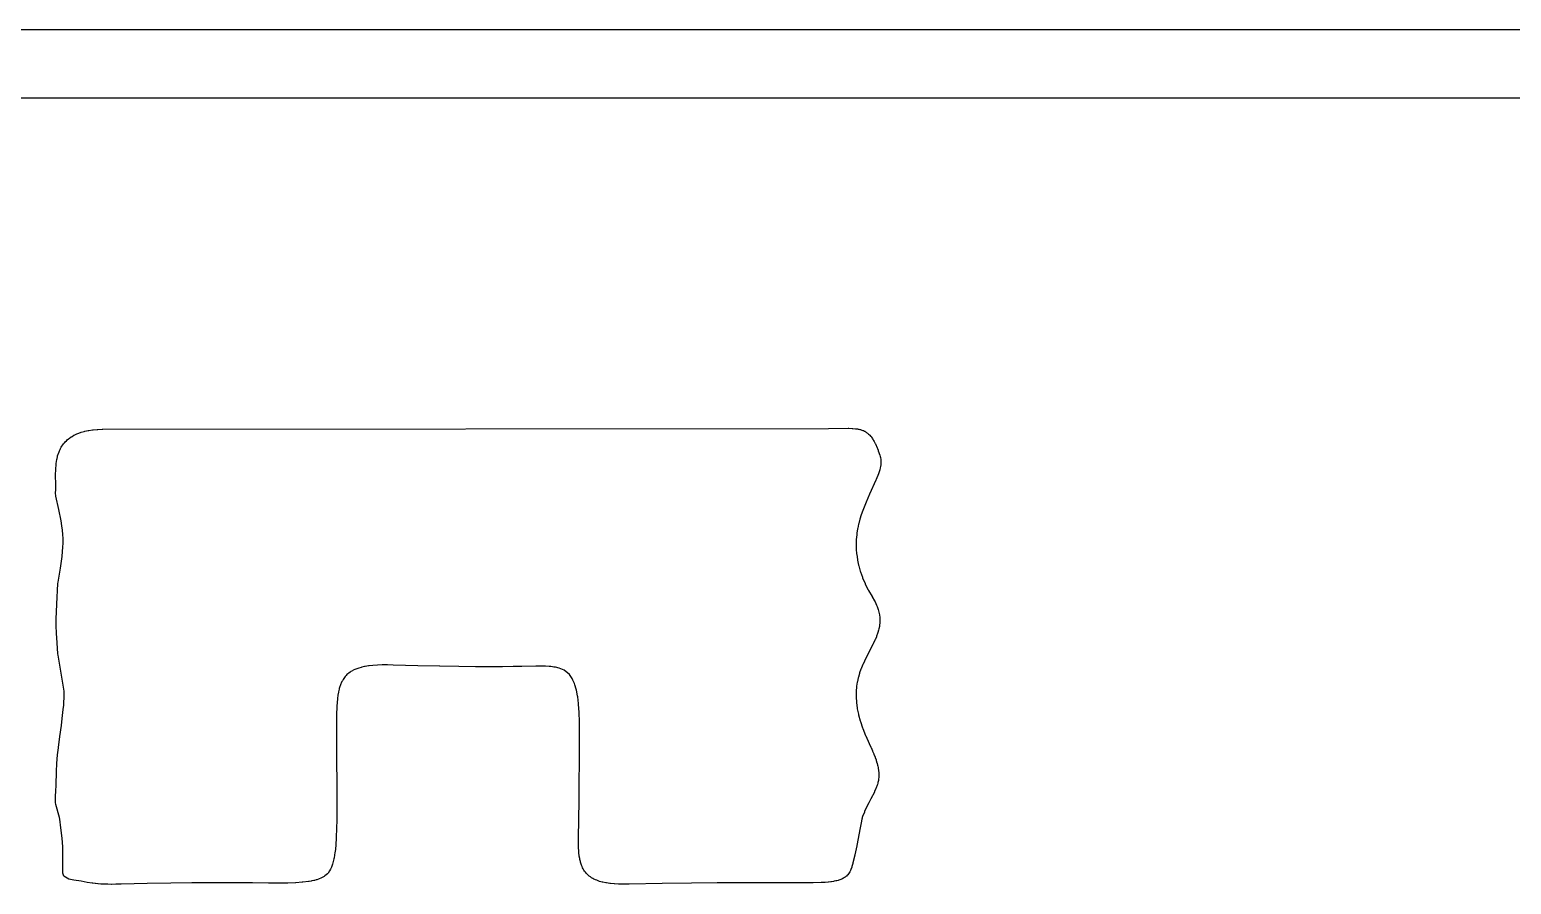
# Model space of a CAD drawing. Header units: millimetres. Extents: x 73.6 to 173.5, y -158 to -94.8.
# Drawn here: x 157.045 to 161.02, y -137.594 to -135.303 of the extents above; entities that cross this region are included whole.
import ezdxf

# ---------------------------------------------------------------- set-up
doc = ezdxf.new("R2010")
doc.units = ezdxf.units.MM
doc.layers.add('F.Mask', color=201, linetype='CONTINUOUS', true_color=0xd864ff)

msp = doc.modelspace()

# ---------------------------------------------------------------- linework, layer by layer
at = {"layer": 'F.Mask', "linetype": 'CONTINUOUS'}
for p, q in [((144.573228, -135.303016), (172.907744, -135.303016)), ((172.780772, -135.487022), (144.700378, -135.487022)), ((157.15877, -136.393376), (157.163592, -136.390649)), ((157.163592, -136.390649), (157.166257, -136.389288)), ((157.166257, -136.389288), (157.171866, -136.386718)), ((157.171866, -136.386718), (157.174385, -136.385682)), ((157.174385, -136.385682), (157.180959, -136.383272)), ((157.180959, -136.383272), (157.183364, -136.382488)), ((157.183364, -136.382488), (157.19087, -136.380338)), ((157.19087, -136.380338), (157.193107, -136.379776)), ((157.193107, -136.379776), (157.201669, -136.377922)), ((157.201669, -136.377922), (157.203769, -136.377533)), ((157.203769, -136.377533), (157.213378, -136.376049)), ((157.213378, -136.376049), (157.215258, -136.375811)), ((157.215258, -136.375811), (157.226047, -136.374741)), ((157.226047, -136.374741), (157.227762, -136.374612)), ((157.227762, -136.374612), (157.239541, -136.374009)), ((157.239541, -136.374009), (157.241337, -136.373962)), ((157.241337, -136.373962), (159.18829, -136.372557)), ((159.18829, -136.372557), (159.24101, -136.371812)), ((159.24101, -136.371812), (159.242522, -136.371823)), ((159.242522, -136.371823), (159.251285, -136.372081)), ((159.251285, -136.372081), (159.253297, -136.372198)), ((159.253297, -136.372198), (159.26078, -136.372848)), ((159.26078, -136.372848), (159.262953, -136.373104)), ((159.262953, -136.373104), (159.265553, -136.373491)), ((159.265553, -136.373491), (159.267284, -136.373794)), ((159.267284, -136.373794), (159.269758, -136.374293)), ((159.269758, -136.374293), (159.27181, -136.374771)), ((159.27181, -136.374771), (159.273881, -136.37532)), ((159.273881, -136.37532), (159.276026, -136.375963)), ((159.276026, -136.375963), (159.277741, -136.376539)), ((159.277741, -136.376539), (159.280191, -136.377465)), ((159.280191, -136.377465), (159.281585, -136.378053)), ((159.281585, -136.378053), (159.284109, -136.379236)), ((159.284109, -136.379236), (159.285295, -136.379851)), ((159.285295, -136.379851), (159.28781, -136.381291)), ((159.28781, -136.381291), (159.288915, -136.381986)), ((159.288915, -136.381986), (159.291296, -136.383624)), ((159.291296, -136.383624), (159.292396, -136.384449)), ((159.292396, -136.384449), (159.29464, -136.386284)), ((159.29464, -136.386284), (159.29579, -136.387306)), ((159.29579, -136.387306), (159.297744, -136.389185)), ((159.297744, -136.389185), (159.299019, -136.390509)), ((159.299019, -136.390509), (159.300775, -136.392475)), ((157.124731, -136.432377), (157.126549, -136.428388)), ((157.126549, -136.428388), (157.127836, -136.425843)), ((157.127836, -136.425843), (157.129876, -136.422191)), ((157.129876, -136.422191), (157.131466, -136.41961)), ((157.131466, -136.41961), (157.133777, -136.416201)), ((157.133777, -136.416201), (157.135718, -136.413605)), ((157.135718, -136.413605), (157.138357, -136.410398)), ((157.138357, -136.410398), (157.140479, -136.408047)), ((157.140479, -136.408047), (157.143511, -136.404976)), ((157.143511, -136.404976), (157.145977, -136.402709)), ((157.145977, -136.402709), (157.149465, -136.399797)), ((157.149465, -136.399797), (157.152066, -136.397824)), ((157.152066, -136.397824), (157.156154, -136.395011)), ((157.156154, -136.395011), (157.15877, -136.393376)), ((159.300775, -136.392475), (159.302175, -136.394168)), ((159.302175, -136.394168), (159.303559, -136.395956)), ((159.303559, -136.395956), (159.305154, -136.398154)), ((159.305154, -136.398154), (159.306291, -136.399822)), ((159.306291, -136.399822), (159.308009, -136.402504)), ((159.308009, -136.402504), (159.308967, -136.404087)), ((159.308967, -136.404087), (159.310784, -136.407279)), ((159.310784, -136.407279), (159.311569, -136.408734)), ((159.311569, -136.408734), (159.313483, -136.412491)), ((159.313483, -136.412491), (159.314056, -136.413672)), ((159.314056, -136.413672), (159.316009, -136.417885)), ((159.316009, -136.417885), (159.316696, -136.419466)), ((159.316696, -136.419466), (159.321089, -136.43031)), ((159.321089, -136.43031), (159.321663, -136.431828)), ((157.115054, -136.481082), (157.115943, -136.469153)), ((157.115943, -136.469153), (157.116241, -136.466512)), ((157.116241, -136.466512), (157.11797, -136.455166)), ((157.11797, -136.455166), (157.118458, -136.452614)), ((157.118458, -136.452614), (157.119524, -136.447976)), ((157.119524, -136.447976), (157.120059, -136.445933)), ((157.120059, -136.445933), (157.121418, -136.441303)), ((157.121418, -136.441303), (157.122173, -136.439028)), ((157.122173, -136.439028), (157.123752, -136.434753)), ((157.123752, -136.434753), (157.124731, -136.432377)), ((159.321663, -136.431828), (159.325932, -136.443967)), ((159.325932, -136.443967), (159.326917, -136.447284)), ((159.326917, -136.447284), (159.327634, -136.450226)), ((159.328316, -136.470018), (159.327615, -136.474642)), ((159.327634, -136.450226), (159.328493, -136.455423)), ((159.328678, -136.466286), (159.328316, -136.470018)), ((159.328493, -136.455423), (159.328729, -136.458088)), ((159.328833, -136.46269), (159.328678, -136.466286)), ((159.328729, -136.458088), (159.328833, -136.46269)), ((157.114688, -136.496763), (157.114694, -136.495613)), ((157.114999, -136.523647), (157.114688, -136.496763)), ((157.114694, -136.495613), (157.114964, -136.482946)), ((157.114964, -136.482946), (157.115054, -136.481082)), ((159.316355, -136.509195), (159.315556, -136.511081)), ((159.322355, -136.493827), (159.316355, -136.509195)), ((159.323166, -136.491515), (159.322355, -136.493827)), ((159.325076, -136.485397), (159.323166, -136.491515)), ((159.325693, -136.483164), (159.325076, -136.485397)), ((159.32704, -136.477577), (159.325693, -136.483164)), ((159.327615, -136.474642), (159.32704, -136.477577)), ((157.114625, -136.544845), (157.114989, -136.536499)), ((157.115387, -136.55376), (157.114625, -136.544845)), ((157.114989, -136.536499), (157.114999, -136.523647)), ((159.298437, -136.548409), (159.288999, -136.569498)), ((159.315556, -136.511081), (159.298437, -136.548409)), ((157.123069, -136.589145), (157.115387, -136.55376)), ((157.129227, -136.620047), (157.123069, -136.589145)), ((159.288999, -136.569498), (159.280068, -136.591838)), ((157.131425, -136.633157), (157.129227, -136.620047)), ((159.268908, -136.628487), (159.266491, -136.639761)), ((159.26923, -136.627136), (159.268908, -136.628487)), ((159.272303, -136.615469), (159.26923, -136.627136)), ((159.276015, -136.603457), (159.272303, -136.615469)), ((159.280068, -136.591838), (159.276015, -136.603457)), ((157.133075, -136.645244), (157.131425, -136.633157)), ((157.134181, -136.656629), (157.133075, -136.645244)), ((157.134721, -136.666927), (157.134181, -136.656629)), ((157.134762, -136.668364), (157.134721, -136.666927)), ((157.134805, -136.677998), (157.134762, -136.668364)), ((159.262763, -136.667871), (159.262211, -136.67983)), ((159.262897, -136.666101), (159.262763, -136.667871)), ((159.264137, -136.65437), (159.262897, -136.666101)), ((159.264355, -136.652738), (159.264137, -136.65437)), ((159.266208, -136.641265), (159.264355, -136.652738)), ((159.266491, -136.639761), (159.266208, -136.641265)), ((157.1319, -136.715434), (157.133366, -136.702272)), ((157.133366, -136.702272), (157.134347, -136.690058)), ((157.134347, -136.690058), (157.134781, -136.67935)), ((157.134781, -136.67935), (157.134805, -136.677998)), ((159.262211, -136.67983), (159.262183, -136.681701)), ((159.262183, -136.681701), (159.262382, -136.69398)), ((159.262382, -136.69398), (159.262473, -136.695869)), ((159.262473, -136.695869), (159.263477, -136.708506)), ((159.263477, -136.708506), (159.263701, -136.71049)), ((157.121342, -136.784636), (157.127448, -136.746654)), ((157.127448, -136.746654), (157.1319, -136.715434)), ((159.263701, -136.71049), (159.265611, -136.723497)), ((159.265611, -136.723497), (159.265962, -136.725437)), ((159.265962, -136.725437), (159.268848, -136.738879)), ((159.268848, -136.738879), (159.26933, -136.740809)), ((159.26933, -136.740809), (159.273297, -136.754719)), ((157.118018, -136.843548), (157.12095, -136.788307)), ((157.12095, -136.788307), (157.121342, -136.784636)), ((159.273297, -136.754719), (159.273886, -136.756556)), ((159.273886, -136.756556), (159.279024, -136.770982)), ((159.279024, -136.770982), (159.279725, -136.77277)), ((159.279725, -136.77277), (159.286156, -136.787722)), ((159.286156, -136.787722), (159.286929, -136.789379)), ((159.286929, -136.789379), (159.294761, -136.804909)), ((159.294761, -136.804909), (159.295581, -136.806425)), ((159.295581, -136.806425), (159.305235, -136.82311)), ((159.305235, -136.82311), (159.305494, -136.823563)), ((159.305494, -136.823563), (159.31162, -136.834413)), ((157.116457, -136.881929), (157.116988, -136.864343)), ((157.116988, -136.864343), (157.117013, -136.86374)), ((157.117013, -136.86374), (157.118017, -136.843565)), ((157.118016, -136.843564), (157.118017, -136.843547)), ((157.118017, -136.843565), (157.118016, -136.843564)), ((157.118017, -136.843547), (157.118018, -136.843548)), ((159.31162, -136.834413), (159.312973, -136.837069)), ((159.312973, -136.837069), (159.317121, -136.846148)), ((159.317121, -136.846148), (159.318352, -136.849225)), ((159.318352, -136.849225), (159.321194, -136.857434)), ((159.321194, -136.857434), (159.322202, -136.860922)), ((159.322202, -136.860922), (159.323948, -136.868396)), ((157.116442, -136.882939), (157.116457, -136.881929)), ((157.116447, -136.900219), (157.116442, -136.882939)), ((157.116466, -136.901367), (157.116447, -136.900219)), ((157.117098, -136.920848), (157.116466, -136.901367)), ((159.324556, -136.903095), (159.323271, -136.909822)), ((159.323948, -136.868396), (159.32461, -136.872135)), ((159.325025, -136.899788), (159.324556, -136.903095)), ((159.32461, -136.872135), (159.325455, -136.879071)), ((159.325639, -136.893212), (159.325025, -136.899788)), ((159.325455, -136.879071), (159.325709, -136.882878)), ((159.325789, -136.889532), (159.325639, -136.893212)), ((159.325709, -136.882878), (159.325789, -136.889532)), ((157.11714, -136.921768), (157.117098, -136.920848)), ((157.118541, -136.946222), (157.11714, -136.921768)), ((157.118571, -136.946698), (157.118541, -136.946222)), ((157.120746, -136.976873), (157.118571, -136.946698)), ((159.312714, -136.940187), (159.308927, -136.948207)), ((159.313328, -136.938813), (159.312714, -136.940187)), ((159.316553, -136.931174), (159.313328, -136.938813)), ((159.31727, -136.929333), (159.316553, -136.931174)), ((159.319901, -136.921983), (159.31727, -136.929333)), ((159.320645, -136.91965), (159.319901, -136.921983)), ((159.322598, -136.912684), (159.320645, -136.91965)), ((159.323271, -136.909822), (159.322598, -136.912684)), ((157.121126, -136.980072), (157.120746, -136.976873)), ((157.137107, -137.076456), (157.121126, -136.980072)), ((159.289152, -136.986357), (159.279975, -137.005803)), ((159.308347, -136.949377), (159.289152, -136.986357)), ((159.308927, -136.948207), (159.308347, -136.949377)), ((157.904472, -137.025642), (157.901343, -137.027924)), ((157.907027, -137.023971), (157.904472, -137.025642)), ((157.910791, -137.021774), (157.907027, -137.023971)), ((157.913183, -137.020518), (157.910791, -137.021774)), ((157.917749, -137.018378), (157.913183, -137.020518)), ((157.920064, -137.017409), (157.917749, -137.018378)), ((157.925558, -137.015374), (157.920064, -137.017409)), ((157.927713, -137.014668), (157.925558, -137.015374)), ((157.934232, -137.0128), (157.927713, -137.014668)), ((157.936083, -137.012332), (157.934232, -137.0128)), ((157.943691, -137.010667), (157.936083, -137.012332)), ((157.945363, -137.010351), (157.943691, -137.010667)), ((157.954059, -137.008959), (157.945363, -137.010351)), ((157.95547, -137.008767), (157.954059, -137.008959)), ((157.965882, -137.007604), (157.95547, -137.008767)), ((157.978003, -137.006764), (157.965882, -137.007604)), ((157.991041, -137.006321), (157.978003, -137.006764)), ((158.005039, -137.006265), (157.991041, -137.006321)), ((158.020206, -137.006586), (158.005039, -137.006265)), ((158.086402, -137.008576), (158.020206, -137.006586)), ((158.086654, -137.008583), (158.086402, -137.008576)), ((158.144937, -137.009952), (158.086653, -137.008583)), ((158.086653, -137.008583), (158.086654, -137.008583)), ((158.144938, -137.009952), (158.144937, -137.009952)), ((158.145296, -137.009959), (158.144938, -137.009952)), ((158.196601, -137.010817), (158.145296, -137.009959)), ((158.196725, -137.010818), (158.1966, -137.010817)), ((158.1966, -137.010817), (158.196601, -137.010817)), ((158.241304, -137.011228), (158.196725, -137.010818)), ((158.241305, -137.011228), (158.241304, -137.011228)), ((158.241669, -137.01123), (158.241305, -137.011228)), ((158.280193, -137.011294), (158.241669, -137.01123)), ((158.28053, -137.011294), (158.280193, -137.011294)), ((158.313432, -137.011114), (158.28053, -137.011294)), ((158.313875, -137.01111), (158.313432, -137.011114)), ((158.341999, -137.010765), (158.313875, -137.01111)), ((158.342147, -137.010763), (158.341999, -137.010765)), ((158.365721, -137.010339), (158.342147, -137.010763)), ((158.36583, -137.010337), (158.365721, -137.010339)), ((158.40284, -137.009606), (158.36583, -137.010337)), ((158.416891, -137.009489), (158.40284, -137.009606)), ((158.428577, -137.009657), (158.416891, -137.009489)), ((158.438645, -137.010176), (158.428577, -137.009657)), ((158.443117, -137.010596), (158.438645, -137.010176)), ((158.447434, -137.011131), (158.443117, -137.010596)), ((158.451611, -137.011801), (158.447434, -137.011131)), ((158.455706, -137.012619), (158.451611, -137.011801)), ((158.459709, -137.013559), (158.455706, -137.012619)), ((158.462206, -137.014231), (158.459709, -137.013559)), ((158.465228, -137.015219), (158.462206, -137.014231)), ((158.478519, -137.020358), (158.465228, -137.015219)), ((158.493026, -137.032008), (158.478519, -137.020358)), ((159.271733, -137.0273), (159.271223, -137.028889)), ((159.275095, -137.017752), (159.271733, -137.0273)), ((159.275612, -137.016389), (159.275095, -137.017752)), ((159.279324, -137.007282), (159.275612, -137.016389)), ((159.279975, -137.005803), (159.279324, -137.007282)), ((157.877405, -137.064028), (157.87572, -137.069744)), ((157.878064, -137.062049), (157.877405, -137.064028)), ((157.879873, -137.057188), (157.878064, -137.062049)), ((157.880835, -137.054897), (157.879873, -137.057188)), ((157.882762, -137.050794), (157.880835, -137.054897)), ((157.883998, -137.048439), (157.882762, -137.050794)), ((157.886014, -137.044979), (157.883998, -137.048439)), ((157.887628, -137.042499), (157.886014, -137.044979)), ((157.889758, -137.039555), (157.887628, -137.042499)), ((157.891735, -137.037104), (157.889758, -137.039555)), ((157.894073, -137.034498), (157.891735, -137.037104)), ((157.896276, -137.032285), (157.894073, -137.034498)), ((157.89889, -137.029919), (157.896276, -137.032285)), ((157.901343, -137.027924), (157.89889, -137.029919)), ((158.500102, -137.042655), (158.493026, -137.032008)), ((158.502527, -137.047064), (158.500102, -137.042655)), ((158.506396, -137.055754), (158.502527, -137.047064)), ((158.507761, -137.059454), (158.506396, -137.055754)), ((158.511289, -137.071385), (158.507761, -137.059454)), ((159.263377, -137.065359), (159.262441, -137.076591)), ((159.263628, -137.063253), (159.263377, -137.065359)), ((159.265279, -137.052603), (159.263628, -137.063253)), ((159.265644, -137.05067), (159.265279, -137.052603)), ((159.267916, -137.040485), (159.265644, -137.05067)), ((159.268389, -137.038641), (159.267916, -137.040485)), ((159.271223, -137.028889), (159.268389, -137.038641)), ((157.13629, -137.114026), (157.137042, -137.104336)), ((157.137042, -137.104336), (157.137493, -137.096455)), ((157.137445, -137.079369), (157.137107, -137.076456)), ((157.137624, -137.082063), (157.137445, -137.079369)), ((157.137493, -137.096455), (157.137695, -137.090191)), ((157.137714, -137.085466), (157.137624, -137.082063)), ((157.137695, -137.090191), (157.137714, -137.085466)), ((157.870756, -137.097459), (157.869178, -137.116492)), ((157.870916, -137.095974), (157.870756, -137.097459)), ((157.872049, -137.087467), (157.870916, -137.095974)), ((157.873453, -137.079506), (157.872049, -137.087467)), ((157.873767, -137.077964), (157.873453, -137.079506)), ((157.875266, -137.071476), (157.873767, -137.077964)), ((157.87572, -137.069744), (157.875266, -137.071476)), ((158.511979, -137.074219), (158.511289, -137.071385)), ((158.514913, -137.089451), (158.511979, -137.074219)), ((158.515242, -137.09156), (158.514913, -137.089451)), ((158.517449, -137.110001), (158.515242, -137.09156)), ((159.26234, -137.078748), (159.262207, -137.090702)), ((159.262207, -137.090702), (159.262261, -137.092875)), ((159.262261, -137.092875), (159.263048, -137.105697)), ((159.262441, -137.076591), (159.26234, -137.078748)), ((159.263048, -137.105697), (159.263247, -137.107765)), ((157.132492, -137.150027), (157.13517, -137.125726)), ((157.13517, -137.125726), (157.13629, -137.114026)), ((157.868278, -137.140005), (157.868002, -137.165215)), ((157.869096, -137.117862), (157.868278, -137.140005)), ((157.869178, -137.116492), (157.869096, -137.117862)), ((158.51759, -137.111498), (158.517449, -137.110001)), ((158.519114, -137.133548), (158.51759, -137.111498)), ((158.519993, -137.15894), (158.519114, -137.133548)), ((159.263247, -137.107765), (159.265057, -137.121548)), ((159.265057, -137.121548), (159.265394, -137.123573)), ((159.265394, -137.123573), (159.268386, -137.138408)), ((159.268386, -137.138408), (159.268823, -137.140269)), ((159.268823, -137.140269), (159.273125, -137.156266)), ((157.126184, -137.198405), (157.130185, -137.169043)), ((157.130185, -137.169043), (157.132492, -137.150027)), ((157.868002, -137.165215), (157.868118, -137.223267)), ((158.520222, -137.217899), (158.519993, -137.15894)), ((159.273125, -137.156266), (159.273646, -137.157992)), ((159.273646, -137.157992), (159.279413, -137.175235)), ((159.279413, -137.175235), (159.279987, -137.176806)), ((159.279987, -137.176806), (159.287348, -137.195314)), ((157.122275, -137.227815), (157.126175, -137.198476)), ((157.126175, -137.198476), (157.126184, -137.198405)), ((157.868118, -137.223267), (157.868907, -137.363809)), ((158.518964, -137.369299), (158.520222, -137.217899)), ((159.287348, -137.195314), (159.28795, -137.196721)), ((159.28795, -137.196721), (159.297383, -137.217314)), ((159.297383, -137.217314), (159.301908, -137.226867)), ((157.117608, -137.270654), (157.120025, -137.247349)), ((157.120025, -137.247349), (157.120057, -137.247051)), ((157.120057, -137.247051), (157.122194, -137.228463)), ((157.122194, -137.228463), (157.122275, -137.227815)), ((159.301908, -137.226867), (159.302228, -137.227561)), ((159.302228, -137.227561), (159.306069, -137.236156)), ((159.306069, -137.236156), (159.306427, -137.236986)), ((159.306427, -137.236986), (159.309744, -137.244977)), ((159.309744, -137.244977), (159.310113, -137.245904)), ((159.310113, -137.245904), (159.312918, -137.253266)), ((159.312918, -137.253266), (159.313313, -137.254358)), ((159.313313, -137.254358), (159.315626, -137.261106)), ((159.315626, -137.261106), (159.31601, -137.262298)), ((159.31601, -137.262298), (159.317879, -137.268476)), ((157.116101, -137.316863), (157.116525, -137.303934)), ((157.116525, -137.303934), (157.116973, -137.28918)), ((157.116973, -137.28918), (157.117435, -137.27324)), ((157.117435, -137.27324), (157.117608, -137.270654)), ((159.317879, -137.268476), (159.31826, -137.269842)), ((159.31826, -137.269842), (159.3197, -137.275443)), ((159.3197, -137.275443), (159.320075, -137.277056)), ((159.320075, -137.277056), (159.321112, -137.282059)), ((159.321112, -137.282059), (159.321439, -137.283867)), ((159.321439, -137.283867), (159.32214, -137.288405)), ((159.32214, -137.288405), (159.322384, -137.290331)), ((159.322384, -137.290331), (159.32278, -137.294376)), ((159.32278, -137.294376), (159.322925, -137.29653)), ((159.322925, -137.29653), (159.32306, -137.300203)), ((159.323073, -137.302359), (159.322987, -137.305806)), ((159.32306, -137.300203), (159.323073, -137.302359)), ((157.114591, -137.3573), (157.115075, -137.345292)), ((157.115075, -137.345292), (157.115719, -137.327936)), ((157.115719, -137.327936), (157.116101, -137.316863)), ((159.311982, -137.345314), (159.311101, -137.347115)), ((159.31538, -137.337825), (159.311982, -137.345314)), ((159.316128, -137.336047), (159.31538, -137.337825)), ((159.317326, -137.332966), (159.316128, -137.336047)), ((159.31789, -137.33141), (159.317326, -137.332966)), ((159.318943, -137.328275), (159.31789, -137.33141)), ((159.319477, -137.326534), (159.318943, -137.328275)), ((159.320325, -137.323496), (159.319477, -137.326534)), ((159.320812, -137.321529), (159.320325, -137.323496)), ((159.321461, -137.31854), (159.320812, -137.321529)), ((159.321853, -137.316416), (159.321461, -137.31854)), ((159.322317, -137.313379), (159.321853, -137.316416)), ((159.322584, -137.311162), (159.322317, -137.313379)), ((159.322865, -137.30797), (159.322584, -137.311162)), ((159.322987, -137.305806), (159.322865, -137.30797)), ((157.11417, -137.370844), (157.114175, -137.370002)), ((157.114175, -137.371579), (157.11417, -137.370844)), ((157.114175, -137.370002), (157.11421, -137.368156)), ((157.114223, -137.373201), (157.114175, -137.371579)), ((157.114209, -137.368155), (157.114215, -137.367938)), ((157.11421, -137.368156), (157.114209, -137.368155)), ((157.114215, -137.367938), (157.114283, -137.365464)), ((157.114246, -137.373631), (157.114223, -137.373201)), ((157.114306, -137.374544), (157.114246, -137.373631)), ((157.114283, -137.365464), (157.114289, -137.365292)), ((157.114289, -137.365292), (157.114586, -137.357457)), ((157.114341, -137.374983), (157.114306, -137.374544)), ((157.114363, -137.375212), (157.114341, -137.374983)), ((157.115356, -137.380237), (157.114363, -137.375212)), ((157.114586, -137.357457), (157.114592, -137.357301)), ((157.114592, -137.357301), (157.114591, -137.3573)), ((157.125124, -137.415154), (157.115356, -137.380237)), ((157.868908, -137.364254), (157.868837, -137.420459)), ((157.868907, -137.363809), (157.868908, -137.364254)), ((158.517057, -137.470241), (158.518964, -137.369299)), ((159.295985, -137.375825), (159.29031, -137.387223)), ((159.301533, -137.36535), (159.295985, -137.375825)), ((159.301596, -137.365232), (159.301533, -137.36535)), ((159.311101, -137.347115), (159.301596, -137.365232)), ((157.126008, -137.419563), (157.125124, -137.415154)), ((157.128948, -137.443359), (157.126008, -137.419563)), ((157.868823, -137.421379), (157.86751, -137.468208)), ((157.868837, -137.420459), (157.868823, -137.421379)), ((159.276344, -137.424794), (159.272781, -137.442848)), ((159.277655, -137.419178), (159.276344, -137.424794)), ((159.278081, -137.417559), (159.277655, -137.419178)), ((159.278746, -137.415287), (159.278081, -137.417559)), ((159.279589, -137.412815), (159.278746, -137.415287)), ((159.284364, -137.400579), (159.279589, -137.412815)), ((159.284935, -137.399218), (159.284364, -137.400579)), ((159.29031, -137.387223), (159.284935, -137.399218)), ((157.131283, -137.463879), (157.128948, -137.443359)), ((157.132852, -137.480726), (157.131283, -137.463879)), ((159.272781, -137.442848), (159.264032, -137.490283)), ((157.133777, -137.495599), (157.132852, -137.480726)), ((157.13421, -137.510421), (157.133777, -137.495599)), ((157.866043, -137.490344), (157.864252, -137.507197)), ((157.866166, -137.488906), (157.866043, -137.490344)), ((157.867446, -137.46957), (157.866166, -137.488906)), ((157.86751, -137.468208), (157.867446, -137.46957)), ((158.517053, -137.471246), (158.517057, -137.470241)), ((158.517258, -137.490245), (158.517053, -137.471246)), ((158.517323, -137.49203), (158.517258, -137.490245)), ((158.518347, -137.508671), (158.517323, -137.49203)), ((159.263907, -137.49093), (159.259039, -137.514981)), ((159.264032, -137.490283), (159.263907, -137.49093)), ((157.133921, -137.564338), (157.134268, -137.527265)), ((157.134268, -137.527265), (157.13421, -137.510421)), ((157.857337, -137.540674), (157.85446, -137.548618)), ((157.858428, -137.537064), (157.857337, -137.540674)), ((157.861157, -137.525878), (157.858428, -137.537064)), ((157.86169, -137.523251), (157.861157, -137.525878)), ((157.86399, -137.509143), (157.86169, -137.523251)), ((157.864252, -137.507197), (157.86399, -137.509143)), ((158.518525, -137.510638), (158.518347, -137.508671)), ((158.519324, -137.51738), (158.518525, -137.510638)), ((158.519578, -137.519138), (158.519324, -137.51738)), ((158.520648, -137.525398), (158.519578, -137.519138)), ((158.52107, -137.527486), (158.520648, -137.525398)), ((158.522346, -137.53295), (158.52107, -137.527486)), ((158.522998, -137.535351), (158.522346, -137.53295)), ((158.524462, -137.54007), (158.522998, -137.535351)), ((158.525439, -137.542809), (158.524462, -137.54007)), ((158.527049, -137.546794), (158.525439, -137.542809)), ((159.253355, -137.538796), (159.251044, -137.546798)), ((159.253767, -137.537229), (159.253355, -137.538796)), ((159.258784, -137.516143), (159.253767, -137.537229)), ((159.259039, -137.514981), (159.258784, -137.516143)), ((157.136647, -137.572816), (157.133921, -137.564338)), ((157.149857, -137.580852), (157.136647, -137.572816)), ((157.163202, -137.582921), (157.149857, -137.580852)), ((157.182994, -137.586335), (157.163202, -137.582921)), ((157.808711, -137.583883), (157.807091, -137.584283)), ((157.813673, -137.582529), (157.808711, -137.583883)), ((157.815389, -137.582014), (157.813673, -137.582529)), ((157.819863, -137.580545), (157.815389, -137.582014)), ((157.821718, -137.579878), (157.819863, -137.580545)), ((157.825867, -137.578252), (157.821718, -137.579878)), ((157.827696, -137.577474), (157.825867, -137.578252)), ((157.830065, -137.576384), (157.827696, -137.577474)), ((157.835254, -137.573435), (157.830065, -137.576384)), ((157.837223, -137.572082), (157.835254, -137.573435)), ((157.843953, -137.566027), (157.837223, -137.572082)), ((157.845583, -137.564124), (157.843953, -137.566027)), ((157.849675, -137.558204), (157.845583, -137.564124)), ((157.852242, -137.553523), (157.849675, -137.558204)), ((157.85446, -137.548618), (157.852242, -137.553523)), ((158.528421, -137.549777), (158.527049, -137.546794)), ((158.530144, -137.5531), (158.528421, -137.549777)), ((158.532028, -137.556303), (158.530144, -137.5531)), ((158.533881, -137.5591), (158.532028, -137.556303)), ((158.536215, -137.562231), (158.533881, -137.5591)), ((158.538245, -137.56466), (158.536215, -137.562231)), ((158.541016, -137.567611), (158.538245, -137.56466)), ((158.543364, -137.569839), (158.541016, -137.567611)), ((158.546409, -137.572415), (158.543364, -137.569839)), ((158.549277, -137.574573), (158.546409, -137.572415)), ((158.552367, -137.576651), (158.549277, -137.574573)), ((158.555875, -137.578748), (158.552367, -137.576651)), ((158.558992, -137.580405), (158.555875, -137.578748)), ((158.563383, -137.582463), (158.558992, -137.580405)), ((158.566211, -137.583639), (158.563383, -137.582463)), ((158.571593, -137.585604), (158.566211, -137.583639)), ((159.216165, -137.583254), (159.213801, -137.583977)), ((159.218972, -137.582287), (159.216165, -137.583254)), ((159.221653, -137.581238), (159.218972, -137.582287)), ((159.223766, -137.580309), (159.221653, -137.581238)), ((159.226602, -137.578903), (159.223766, -137.580309)), ((159.228315, -137.577956), (159.226602, -137.578903)), ((159.231002, -137.576306), (159.228315, -137.577956)), ((159.232518, -137.575278), (159.231002, -137.576306)), ((159.23504, -137.573397), (159.232518, -137.575278)), ((159.236541, -137.572169), (159.23504, -137.573397)), ((159.238651, -137.570297), (159.236541, -137.572169)), ((159.239731, -137.56926), (159.238651, -137.570297)), ((159.242157, -137.566615), (159.239731, -137.56926)), ((159.244016, -137.563979), (159.242157, -137.566615)), ((159.245758, -137.560693), (159.244016, -137.563979)), ((159.247221, -137.557477), (159.245758, -137.560693)), ((159.248408, -137.554515), (159.247221, -137.557477)), ((159.250457, -137.548639), (159.248408, -137.554515)), ((159.251044, -137.546798), (159.250457, -137.548639)), ((157.198854, -137.589149), (157.182994, -137.586335)), ((157.199348, -137.589232), (157.198854, -137.589149)), ((157.213022, -137.591424), (157.199348, -137.589232)), ((157.214135, -137.591585), (157.213022, -137.591424)), ((157.220339, -137.592379), (157.214135, -137.591585)), ((157.221245, -137.592483), (157.220339, -137.592379)), ((157.227718, -137.593142), (157.221245, -137.592483)), ((157.228675, -137.593227), (157.227718, -137.593142)), ((157.235578, -137.593749), (157.228675, -137.593227)), ((157.23663, -137.593814), (157.235578, -137.593749)), ((157.244205, -137.594179), (157.23663, -137.593814)), ((157.245021, -137.594209), (157.244205, -137.594179)), ((157.25382, -137.594433), (157.245021, -137.594209)), ((157.254461, -137.594443), (157.25382, -137.594433)), ((157.264344, -137.59449), (157.254461, -137.594443)), ((157.265019, -137.594488), (157.264344, -137.59449)), ((157.276294, -137.594359), (157.265019, -137.594488)), ((157.276845, -137.594348), (157.276294, -137.594359)), ((157.290181, -137.594031), (157.276845, -137.594348)), ((157.290338, -137.594027), (157.290181, -137.594031)), ((157.360158, -137.592199), (157.290338, -137.594027)), ((157.423358, -137.591059), (157.360158, -137.592199)), ((157.480376, -137.590438), (157.423358, -137.591059)), ((157.531756, -137.590245), (157.480376, -137.590438)), ((157.642532, -137.590716), (157.531756, -137.590245)), ((157.642635, -137.59082), (157.642532, -137.590716)), ((157.685583, -137.591182), (157.642635, -137.59082)), ((157.685618, -137.591182), (157.685583, -137.591182)), ((157.713191, -137.591222), (157.685618, -137.591182)), ((157.713582, -137.59122), (157.713191, -137.591222)), ((157.737262, -137.590958), (157.713582, -137.59122)), ((157.738022, -137.590941), (157.737262, -137.590958)), ((157.758138, -137.590268), (157.738022, -137.590941)), ((157.759442, -137.5902), (157.758138, -137.590268)), ((157.776419, -137.589014), (157.759442, -137.5902)), ((157.778213, -137.58884), (157.776419, -137.589014)), ((157.792616, -137.587066), (157.778213, -137.58884)), ((157.794409, -137.586797), (157.792616, -137.587066)), ((157.800245, -137.585761), (157.794409, -137.586797)), ((157.801667, -137.585478), (157.800245, -137.585761)), ((157.807091, -137.584283), (157.801667, -137.585478)), ((158.574174, -137.586434), (158.571593, -137.585604)), ((158.58061, -137.588229), (158.574174, -137.586434)), ((158.582886, -137.588782), (158.58061, -137.588229)), ((158.590445, -137.590354), (158.582886, -137.588782)), ((158.592423, -137.590705), (158.590445, -137.590354)), ((158.601106, -137.591989), (158.592423, -137.590705)), ((158.602842, -137.592201), (158.601106, -137.591989)), ((158.612671, -137.593159), (158.602842, -137.592201)), ((158.614126, -137.593271), (158.612671, -137.593159)), ((158.625106, -137.593882), (158.614126, -137.593271)), ((158.626424, -137.593931), (158.625106, -137.593882)), ((158.638629, -137.594165), (158.626424, -137.593931)), ((158.639609, -137.594169), (158.638629, -137.594165)), ((158.653229, -137.594036), (158.639609, -137.594169)), ((158.653497, -137.594032), (158.653229, -137.594036)), ((158.741688, -137.592164), (158.653497, -137.594032)), ((158.820409, -137.590974), (158.741688, -137.592164)), ((158.889367, -137.590352), (158.820409, -137.590974)), ((158.950181, -137.590129), (158.889367, -137.590352)), ((159.11922, -137.590597), (158.950181, -137.590129)), ((159.119685, -137.590595), (159.11922, -137.590597)), ((159.146416, -137.590358), (159.119685, -137.590595)), ((159.147011, -137.590346), (159.146416, -137.590358)), ((159.168755, -137.589713), (159.147011, -137.590346)), ((159.169683, -137.589675), (159.168755, -137.589713)), ((159.178424, -137.589195), (159.169683, -137.589675)), ((159.179283, -137.589138), (159.178424, -137.589195)), ((159.18712, -137.58852), (159.179283, -137.589138)), ((159.188173, -137.588421), (159.18712, -137.58852)), ((159.1948, -137.587691), (159.188173, -137.588421)), ((159.196246, -137.587502), (159.1948, -137.587691)), ((159.2018, -137.586664), (159.196246, -137.587502)), ((159.203532, -137.586358), (159.2018, -137.586664)), ((159.208106, -137.585431), (159.203532, -137.586358)), ((159.210161, -137.584949), (159.208106, -137.585431)), ((159.213801, -137.583977), (159.210161, -137.584949))]:
    msp.add_line(p, q, dxfattribs=at)

doc.saveas('drawing.dxf')
